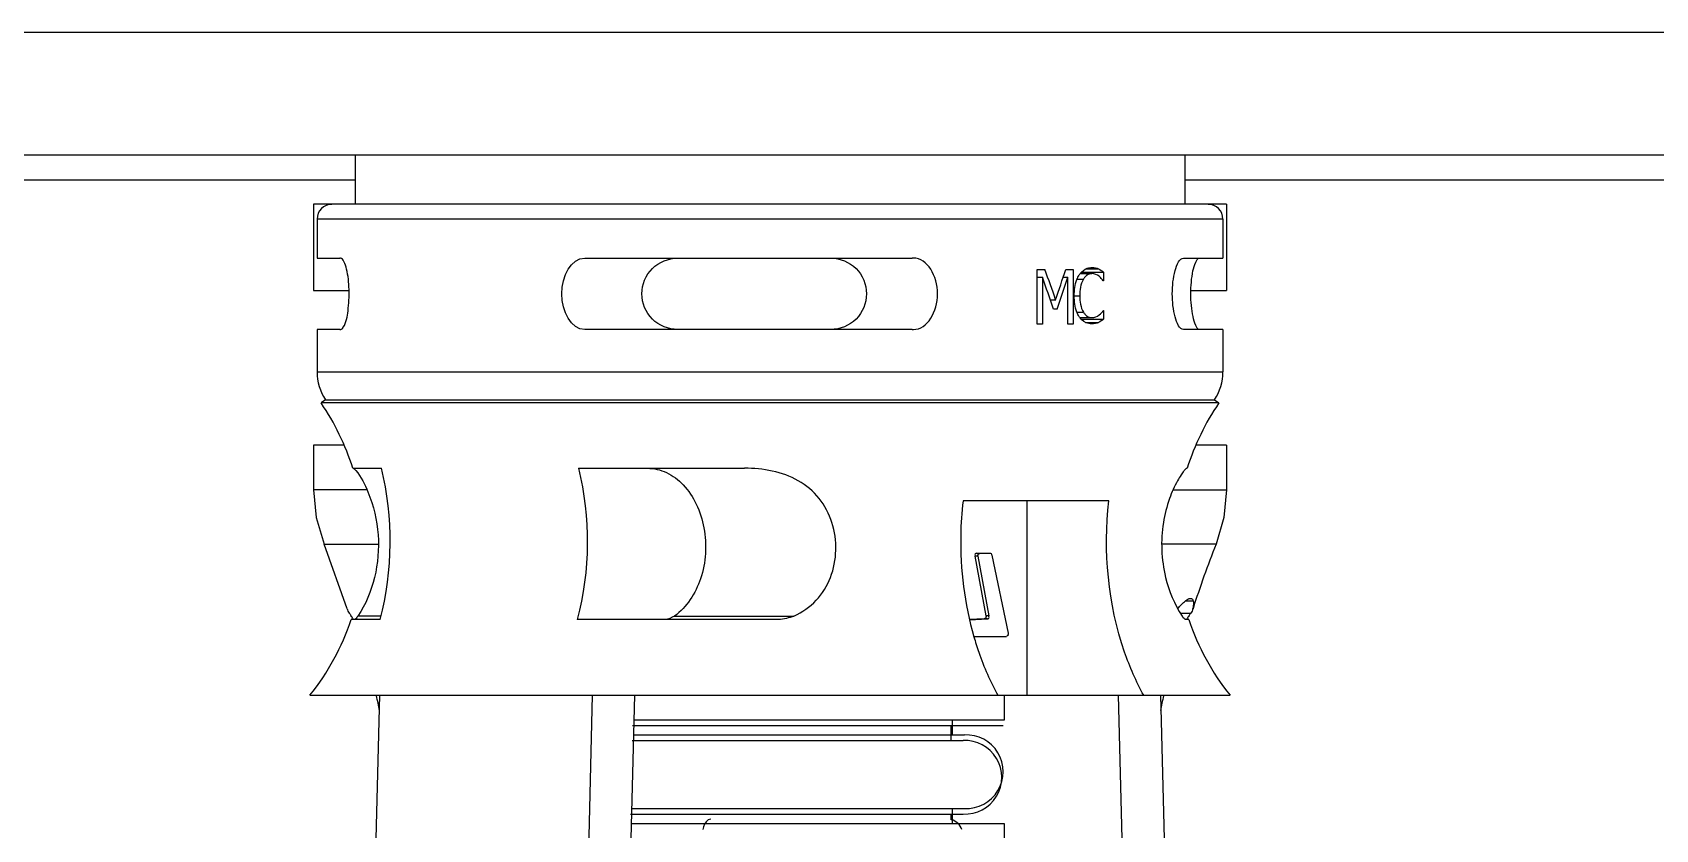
# Model space of a CAD drawing. Header units: millimetres. Extents: x 10297564 to 11610295, y -9287743 to -8409454.
# Drawn here: x 10536789 to 10537453, y -9102636 to -9102310 of the extents above; entities that cross this region are included whole.
import ezdxf

# ---------------------------------------------------------------- set-up
doc = ezdxf.new("R2010")
doc.units = ezdxf.units.MM
doc.header["$LTSCALE"] = 100
doc.layers.add('-0', color=7, linetype='Continuous')

# ---------------------------------------------------------------- blocks, each defined once
blk = doc.blocks.new('인버터 외형도')
at = {"layer": '-0', "linetype": 'Continuous'}
for p, q in [((127437.35, 34410.64), (115699.13, 34410.64)), ((127439.49, 34373.01), (115699.13, 34373.01)), ((125835.38, 34373.01), (125835.38, 34357.97)), ((126089.71, 34373.01), (126089.71, 34357.97)), ((125638.24, 34365.49), (125835.38, 34365.49)), ((126089.71, 34365.49), (126286.85, 34365.49)), ((125822.59, 34357.97), (125822.59, 34331.52)), ((125828.89, 34357.97), (125822.6, 34357.97)), ((126096.92, 34357.97), (125828.16, 34357.97)), ((126102.49, 34357.97), (126096.93, 34357.97)), ((126102.5, 34357.97), (126102.5, 34331.52)), ((126101.45, 34353.45), (125823.64, 34353.45)), ((125823.64, 34353.45), (125823.64, 34341.48)), ((126101.45, 34353.45), (126101.45, 34341.48)), ((125823.64, 34341.48), (125830.78, 34341.48)), ((125830.78, 34341.5), (125830.64, 34341.48)), ((125905.79, 34341.48), (126006.09, 34341.48)), ((126006.5, 34341.5), (126006.09, 34341.48)), ((126044.42, 34337.97), (126046.86, 34337.97)), ((126044.42, 34321.27), (126044.42, 34337.97)), ((126053.24, 34337.97), (126055.56, 34337.97)), ((126055.56, 34337.97), (126055.56, 34321.27)), ((126059.5, 34338.17), (126063.32, 34338.17)), ((126089.32, 34341.48), (126101.45, 34341.48)), ((126044.42, 34335.66), (126046.1, 34335.66)), ((126046.1, 34335.66), (126046.1, 34321.27)), ((126052.47, 34335.66), (126053.9, 34335.66)), ((126053.9, 34321.27), (126053.9, 34335.66)), ((126056.71, 34334.99), (126058.63, 34334.99)), ((126057.73, 34336.71), (126061.27, 34336.71)), ((126058.15, 34337.2), (126064.85, 34337.2)), ((126064.85, 34334.52), (126064.73, 34334.52)), ((126064.85, 34337.2), (126064.85, 34334.52)), ((125822.59, 34331.52), (125833.46, 34331.52)), ((126048.54, 34328.67), (126050.15, 34328.67)), ((126055.84, 34329.94), (126057.55, 34329.94)), ((126091.63, 34331.52), (126102.5, 34331.52)), ((126050.57, 34325.87), (126049.51, 34325.87)), ((126056.68, 34324.89), (126058.67, 34324.89)), ((126057.63, 34323.23), (126061.27, 34323.23)), ((126058.06, 34322.74), (126064.85, 34322.74)), ((126064.74, 34325.39), (126064.85, 34325.39)), ((126064.85, 34325.39), (126064.85, 34322.74)), ((125830.78, 34319.6), (125823.64, 34319.6)), ((125823.64, 34319.6), (125823.64, 34306.58)), ((125830.64, 34319.6), (125830.78, 34319.59)), ((126006.09, 34319.6), (125905.79, 34319.6)), ((126006.09, 34319.6), (126006.5, 34319.59)), ((126046.1, 34321.27), (126044.42, 34321.27)), ((126055.56, 34321.27), (126053.9, 34321.27)), ((126059.34, 34321.79), (126063.32, 34321.79)), ((126101.45, 34319.6), (126089.32, 34319.6)), ((126101.45, 34319.6), (126101.45, 34306.58)), ((125823.64, 34306.58), (126101.45, 34306.58)), ((125826.28, 34298.07), (125824.87, 34297.1)), ((125826.28, 34298.07), (126098.81, 34298.07)), ((126098.81, 34298.07), (126100.22, 34297.1)), ((126100.22, 34297.1), (125824.87, 34297.1)), ((125831.94, 34284.11), (125822.59, 34284.11)), ((125822.59, 34284.11), (125822.59, 34270.43)), ((126102.5, 34284.11), (126093.15, 34284.11)), ((126102.5, 34284.11), (126102.5, 34270.43)), ((125834.6, 34277.06), (125843.37, 34277.06)), ((125903.79, 34277.06), (125954.75, 34277.06)), ((126090.37, 34277.06), (126090.49, 34277.06)), ((125838.94, 34270.43), (125822.59, 34270.43)), ((125822.59, 34270.43), (125823.39, 34261.95)), ((126086.15, 34270.43), (126102.5, 34270.43)), ((126102.5, 34270.43), (126101.7, 34261.95)), ((126066.48, 34267.11), (126021.74, 34267.11)), ((126041.3, 34267.11), (126041.3, 34207.48)), ((125823.39, 34261.95), (125825.78, 34253.77)), ((126101.7, 34261.95), (126099.31, 34253.77)), ((125825.78, 34253.77), (125842.36, 34253.77)), ((125832.84, 34234.02), (125825.78, 34253.77)), ((126099.31, 34253.77), (126082.73, 34253.77)), ((126026.34, 34250.08), (126025.33, 34250.08)), ((126025.33, 34250.08), (126028.76, 34231.82)), ((126025.88, 34251.02), (126030.04, 34251.02)), ((126029.76, 34231.82), (126026.34, 34250.08)), ((126030.57, 34250.47), (126035.55, 34226.48)), ((126089.91, 34236.39), (126092.35, 34236.39)), ((125843.01, 34230.71), (125834.15, 34230.71)), ((125834.73, 34230.85), (125834.82, 34230.72)), ((125843.22, 34231.77), (125836.18, 34231.77)), ((125965.13, 34230.71), (125903.43, 34230.71)), ((125933.24, 34231.77), (125969.89, 34231.77)), ((126028.24, 34230.89), (126023.76, 34230.66)), ((126023.77, 34230.6), (126029.24, 34230.89)), ((126029.24, 34230.89), (126028.24, 34230.89)), ((126029.76, 34231.82), (126028.76, 34231.82)), ((126088.4, 34232.66), (126091.56, 34232.66)), ((126090.94, 34230.71), (126089.94, 34230.71)), ((126090.36, 34230.85), (126090.27, 34230.72)), ((126025.22, 34225.53), (126035.02, 34225.53)), ((125821.46, 34207.48), (126103.63, 34207.48)), ((125842.8, 34207.48), (125840.34, 34109.5)), ((125841.88, 34207.49), (125841.91, 34207.32)), ((125905.54, 34103.7), (125908.16, 34207.48)), ((125921.02, 34207.48), (125917.03, 34049.4)), ((126034.48, 34199.95), (126034.48, 34207.48)), ((126073.41, 34049.4), (126069.42, 34207.48)), ((126082.29, 34207.48), (126084.9, 34103.7)), ((126083.21, 34207.49), (126083.18, 34207.32)), ((125920.39, 34198.23), (126034.04, 34198.23)), ((125920.83, 34199.95), (126034.48, 34199.95)), ((126018.09, 34193.62), (126018.09, 34198.23)), ((126018.53, 34195.34), (126018.53, 34199.95)), ((125920.28, 34193.62), (126021.77, 34193.62)), ((125920.71, 34195.34), (126022.2, 34195.34)), ((125919.75, 34171.05), (126021.77, 34171.05)), ((125920.19, 34172.77), (126022.2, 34172.77)), ((126018.09, 34169.26), (126018.09, 34171.05)), ((126018.53, 34168.05), (126018.53, 34172.77)), ((126034.48, 34168.05), (125920.02, 34168.05)), ((126034.48, 34152.45), (126034.48, 34168.05))]:
    blk.add_line(p, q, dxfattribs=at)
for centre, radius, start, end in [((125828.16, 34353.45), 4.51, 90, 180), ((126096.93, 34353.45), 4.51, 0, 90), ((125830.77, 34340.92), 0.578, 81.006, 88.819), ((126062.91, 34332.71), 6.6, 142.1374, 146.9502), ((126062.45, 34326.87), 6.09, 213.7126, 217.2417), ((125830.77, 34320.17), 0.579, 271.0445, 279.0328), ((125838.69, 34306.58), 15.05, 180, 214.4319), ((126086.4, 34306.58), 15.05, 325.5681, 0), ((125762.84, 34254.58), 75.2, 17.3949, 34.4319), ((126162.25, 34254.58), 75.2, 145.5681, 162.6051), ((126379.26, 34142.6), 301.21, 158.3408, 162.3319), ((126088.08, 34235.34), 4.38, 342.3369, 356.3973), ((125762.84, 34254.58), 75.2, 321.2151, 341.4916), ((125779.56, 34195.71), 65.42, 32.4933, 33.6281), ((126145.53, 34195.71), 65.42, 146.3719, 147.5067), ((126162.25, 34254.58), 75.2, 198.5084, 218.7849), ((125494.47, 34140.4), 353.83, 10.1524, 10.9019), ((126430.62, 34140.4), 353.83, 169.0981, 169.8476), ((126022.31, 34182.34), 11.29, 267.254, 92.746), ((126022.74, 34184.06), 11.29, 267.254, 92.746), ((126017.04, 34164.96), 4.51, 17.8784, 76.2812)]:
    blk.add_arc(centre, radius, start, end, dxfattribs=at)
for centre, major_axis, ratio, start_param, end_param in [((125962.54, 34313), (-111.71, 308.38), 0.267681, -1.616846, -1.586758), ((125962.54, 34344.87), (111.22, 318.9), 0.260915, -1.530666, -1.501599), ((125962.54, 34308.1), (-111.47, 313.43), 0.264399, 4.675106, 4.706283), ((125962.54, 34340.43), (111.61, 310.46), 0.26632, 4.761126, 4.792529)]:
    blk.add_ellipse(centre, major_axis=major_axis, ratio=ratio, start_param=start_param, end_param=end_param, dxfattribs=at)
for points, knots in [([(125831.69, 34320.29), (125832.64, 34321.75), (125833.3, 34325.81), (125833.65, 34331.72), (125833.09, 34336.97), (125832.16, 34340.09), (125831.34, 34341.41), (125830.86, 34341.49)], [0, 0, 0, 0, 0.237449, 0.535172, 0.821181, 0.933498, 1, 1, 1, 1]), ([(125905.79, 34319.6), (125901.45, 34319.61), (125895.98, 34330.54), (125901.45, 34341.48), (125905.79, 34341.48)], [0, 0, 0, 0, 0.500001, 1, 1, 1, 1]), ([(125934.2, 34319.6), (125931.41, 34319.6), (125925.6, 34321.97), (125922.11, 34330.54), (125925.6, 34339.11), (125931.41, 34341.48), (125934.2, 34341.48)], [0, 0, 0, 0, 0.249888, 0.5, 0.750113, 1, 1, 1, 1]), ([(125981.22, 34341.48), (125984, 34341.48), (125989.81, 34339.11), (125993.3, 34330.54), (125989.81, 34321.98), (125984, 34319.61), (125981.22, 34319.61)], [0, 0, 0, 0, 0.249886, 0.499995, 0.750107, 1, 1, 1, 1]), ([(126006.5, 34319.59), (126010.9, 34319.61), (126016.92, 34330.54), (126010.9, 34341.47), (126006.5, 34341.5)], [0, 0, 0, 0, 0.499999, 1, 1, 1, 1]), ([(126089.32, 34319.6), (126088.71, 34319.6), (126087.45, 34321.05), (126086.3, 34324.71), (126085.63, 34330.54), (126086.3, 34336.38), (126087.45, 34340.04), (126088.71, 34341.48), (126089.32, 34341.48)], [0, 0, 0, 0, 0.077309, 0.200072, 0.500002, 0.799928, 0.922691, 1, 1, 1, 1]), ([(126094.23, 34319.59), (126093.68, 34319.68), (126092.81, 34321.27), (126092.17, 34323.66), (126091.7, 34327), (126091.5, 34331.65), (126091.87, 34336.31), (126092.81, 34339.82), (126093.68, 34341.4), (126094.23, 34341.49)], [0, 0, 0, 0, 0.072071, 0.194943, 0.343142, 0.500286, 0.80521, 0.928016, 1, 1, 1, 1]), ([(126055.84, 34329.94), (126055.84, 34331.62), (126056.09, 34333.89), (126057.09, 34335.86), (126057.38, 34336.3)], [0, 0, 0, 0, 0.761672, 1, 1, 1, 1]), ([(126061.27, 34336.71), (126060.49, 34336.71), (126059.41, 34336.12), (126058.79, 34335.25), (126058.63, 34334.99)], [0, 0, 0, 0, 0.718017, 1, 1, 1, 1]), ([(126057.39, 34323.5), (126057.09, 34323.94), (126056.09, 34325.95), (126055.84, 34328.24), (126055.84, 34329.94)], [0, 0, 0, 0, 0.237909, 1, 1, 1, 1]), ([(126061.25, 34321.3), (126060.92, 34321.3), (126059.52, 34321.44), (126058.25, 34322.34), (126057.61, 34323.19)], [0, 0, 0, 0, 0.234942, 1, 1, 1, 1]), ([(126058.67, 34324.89), (126058.82, 34324.64), (126059.44, 34323.79), (126060.51, 34323.23), (126061.27, 34323.23)], [0, 0, 0, 0, 0.28222, 1, 1, 1, 1]), ([(125830.86, 34319.59), (125830.94, 34319.61), (125831.12, 34319.67), (125831.26, 34319.78), (125831.33, 34319.85)], [0, 0, 0, 0, 0.462042, 1, 1, 1, 1]), ([(125831.33, 34319.85), (125831.39, 34319.91), (125831.52, 34320.05), (125831.63, 34320.21), (125831.69, 34320.29)], [0, 0, 0, 0, 0.469649, 1, 1, 1, 1]), ([(125834.72, 34277.06), (125834.76, 34277.06), (125835.1, 34276.89), (125835.31, 34276.6), (125835.52, 34276.36)], [0, 0, 0, 0, 0.112433, 1, 1, 1, 1]), ([(125835.52, 34276.36), (125837.14, 34274.43), (125840.38, 34268.04), (125844.05, 34252.83), (125840.91, 34238.87), (125836.18, 34231.77)], [0, 0, 0, 0, 0.16177, 0.451835, 1, 1, 1, 1]), ([(125924.95, 34277.06), (125926.94, 34277.06), (125931.11, 34276.08), (125936.39, 34272.04), (125940.34, 34266.05), (125943.37, 34256.28), (125942.68, 34243.43), (125937.03, 34234.45), (125933.24, 34231.77)], [0, 0, 0, 0, 0.10526, 0.21859, 0.343601, 0.478661, 0.754461, 1, 1, 1, 1]), ([(125969.89, 34231.77), (125972.41, 34232.93), (125977.1, 34236.19), (125981.6, 34243.5), (125983.18, 34251.96), (125982.02, 34260.5), (125978.03, 34268.16), (125969.22, 34275.55), (125960.38, 34277.06), (125954.75, 34277.06)], [0, 0, 0, 0, 0.123594, 0.24703, 0.373031, 0.499833, 0.624763, 0.748896, 1, 1, 1, 1]), ([(126090.37, 34277.06), (126090.24, 34277.06), (126089.9, 34276.72), (126089.32, 34276.09), (126088.45, 34274.85), (126086.83, 34272.16), (126084.69, 34267.34), (126082.17, 34257.49), (126082.72, 34244.71), (126086.53, 34235.34), (126088.91, 34231.77)], [0, 0, 0, 0, 0.007882, 0.026283, 0.056767, 0.100145, 0.223474, 0.382882, 0.731976, 1, 1, 1, 1]), ([(126021.74, 34267.11), (126021.33, 34263.59), (126020.4, 34249.63), (126022.16, 34235.47), (126025.07, 34225.43)], [0, 0, 0, 0, 0.25269, 1, 1, 1, 1]), ([(126077.14, 34207.48), (126074.81, 34211.71), (126066.65, 34230.44), (126064.68, 34251.67), (126066.48, 34267.11)], [0, 0, 0, 0, 0.237243, 1, 1, 1, 1]), ([(126025.88, 34251.02), (126025.72, 34251.02), (126025.34, 34250.88), (126025.36, 34250.44), (126025.47, 34250.32)], [0, 0, 0, 0, 0.495934, 1, 1, 1, 1]), ([(126026.34, 34250.08), (126026.3, 34250.28), (126026.3, 34250.55), (126026.5, 34250.94), (126026.69, 34250.84), (126026.74, 34250.78)], [0, 0, 0, 0, 0.570403, 0.776467, 1, 1, 1, 1]), ([(126030.04, 34251.02), (126030.15, 34251.02), (126030.42, 34250.98), (126030.47, 34250.67), (126030.43, 34250.54)], [0, 0, 0, 0, 0.462251, 1, 1, 1, 1]), ([(126087.63, 34234.02), (126088.33, 34234.9), (126089.43, 34236.13), (126090.96, 34237.18), (126091.54, 34237.18)], [0, 0, 0, 0, 0.661638, 1, 1, 1, 1]), ([(125835.15, 34230.71), (125835.22, 34230.74), (125835.64, 34231.01), (125835.94, 34231.42), (125836.18, 34231.77)], [0, 0, 0, 0, 0.153665, 1, 1, 1, 1]), ([(126028.76, 34231.82), (126028.79, 34231.62), (126028.8, 34231.36), (126028.61, 34230.97), (126028.42, 34231.07), (126028.36, 34231.13)], [0, 0, 0, 0, 0.56989, 0.777708, 1, 1, 1, 1]), ([(126029.24, 34230.89), (126029.4, 34230.89), (126029.76, 34231.04), (126029.74, 34231.47), (126029.63, 34231.59)], [0, 0, 0, 0, 0.495235, 1, 1, 1, 1]), ([(126089.94, 34230.71), (126089.87, 34230.74), (126089.45, 34231.01), (126089.15, 34231.42), (126088.91, 34231.77)], [0, 0, 0, 0, 0.153665, 1, 1, 1, 1]), ([(126025.07, 34225.43), (126025.53, 34223.82), (126027.49, 34217.66), (126030.09, 34211.68), (126032.41, 34207.48)], [0, 0, 0, 0, 0.257542, 1, 1, 1, 1]), ([(126035.55, 34226.48), (126035.6, 34226.28), (126035.6, 34226.01), (126035.4, 34225.6), (126035.21, 34225.71), (126035.16, 34225.77)], [0, 0, 0, 0, 0.570797, 0.77705, 1, 1, 1, 1]), ([(125944.36, 34169.47), (125944.1, 34169.47), (125942.72, 34169.02), (125942.18, 34167.44), (125941.98, 34166.35)], [0, 0, 0, 0, 0.19242, 1, 1, 1, 1])]:
    blk.add_open_spline(points, degree=3, knots=knots, dxfattribs=at)
for points in [[(126057.7, 34336.76), (126058.24, 34337.45), (126058.98, 34338.05), (126059.81, 34338.35)], [(126059.81, 34338.35), (126060.27, 34338.52), (126060.78, 34338.61), (126061.28, 34338.61)], [(126061.28, 34338.61), (126061.97, 34338.61), (126062.69, 34338.45), (126063.32, 34338.17)], [(126063.32, 34338.17), (126063.87, 34337.92), (126064.37, 34337.57), (126064.85, 34337.2)], [(126058.63, 34334.99), (126057.75, 34333.51), (126057.55, 34331.66), (126057.55, 34329.94)], [(126063.44, 34335.91), (126062.84, 34336.39), (126062.04, 34336.71), (126061.27, 34336.71)], [(126064.32, 34335.04), (126064.05, 34335.36), (126063.76, 34335.65), (126063.44, 34335.91)], [(126064.73, 34334.52), (126064.59, 34334.69), (126064.46, 34334.87), (126064.32, 34335.04)], [(126057.55, 34329.94), (126057.55, 34328.22), (126057.77, 34326.36), (126058.67, 34324.89)], [(126061.27, 34323.23), (126062.07, 34323.23), (126062.9, 34323.55), (126063.52, 34324.05)], [(126064.85, 34322.74), (126064.35, 34322.4), (126063.87, 34322.04), (126063.32, 34321.79)], [(126063.52, 34324.05), (126063.98, 34324.44), (126064.4, 34324.89), (126064.74, 34325.39)], [(126063.32, 34321.79), (126062.68, 34321.48), (126061.96, 34321.3), (126061.25, 34321.3)], [(125843.01, 34230.71), (125846.98, 34245.64), (125847.1, 34262.07), (125843.37, 34277.06)], [(125903.79, 34277.06), (125907.52, 34262.07), (125907.4, 34245.64), (125903.43, 34230.71)], [(125832.84, 34234.02), (125832.99, 34233.53), (125833.23, 34233.07), (125833.53, 34232.66)], [(126091.54, 34237.18), (126091.92, 34237.18), (126092.27, 34236.75), (126092.35, 34236.39)], [(126092.25, 34234.02), (126092.1, 34233.53), (126091.86, 34233.07), (126091.56, 34232.66)], [(126092.35, 34236.39), (126092.44, 34235.95), (126092.48, 34235.51), (126092.45, 34235.07)], [(125833.53, 34232.66), (125833.7, 34232.42), (125833.86, 34232.18), (125834.03, 34231.94)], [(125933.24, 34231.77), (125932.39, 34231.2), (125931.37, 34230.81), (125930.35, 34230.71)], [(125969.89, 34231.77), (125968.4, 34231.13), (125966.76, 34230.8), (125965.13, 34230.71)], [(126091.56, 34232.66), (126091.39, 34232.42), (126091.23, 34232.18), (126091.06, 34231.94)]]:
    blk.add_open_spline(points, degree=3, dxfattribs=at)

msp = doc.modelspace()

# ---------------------------------------------------------------- block references
at = {"xscale": 1.333333333333333, "yscale": 1.333333333333333, "zscale": 1.333333333333333}
msp.add_blockref('인버터 외형도', (10369140.57, -9148190.99), dxfattribs=at)

doc.saveas('drawing.dxf')
